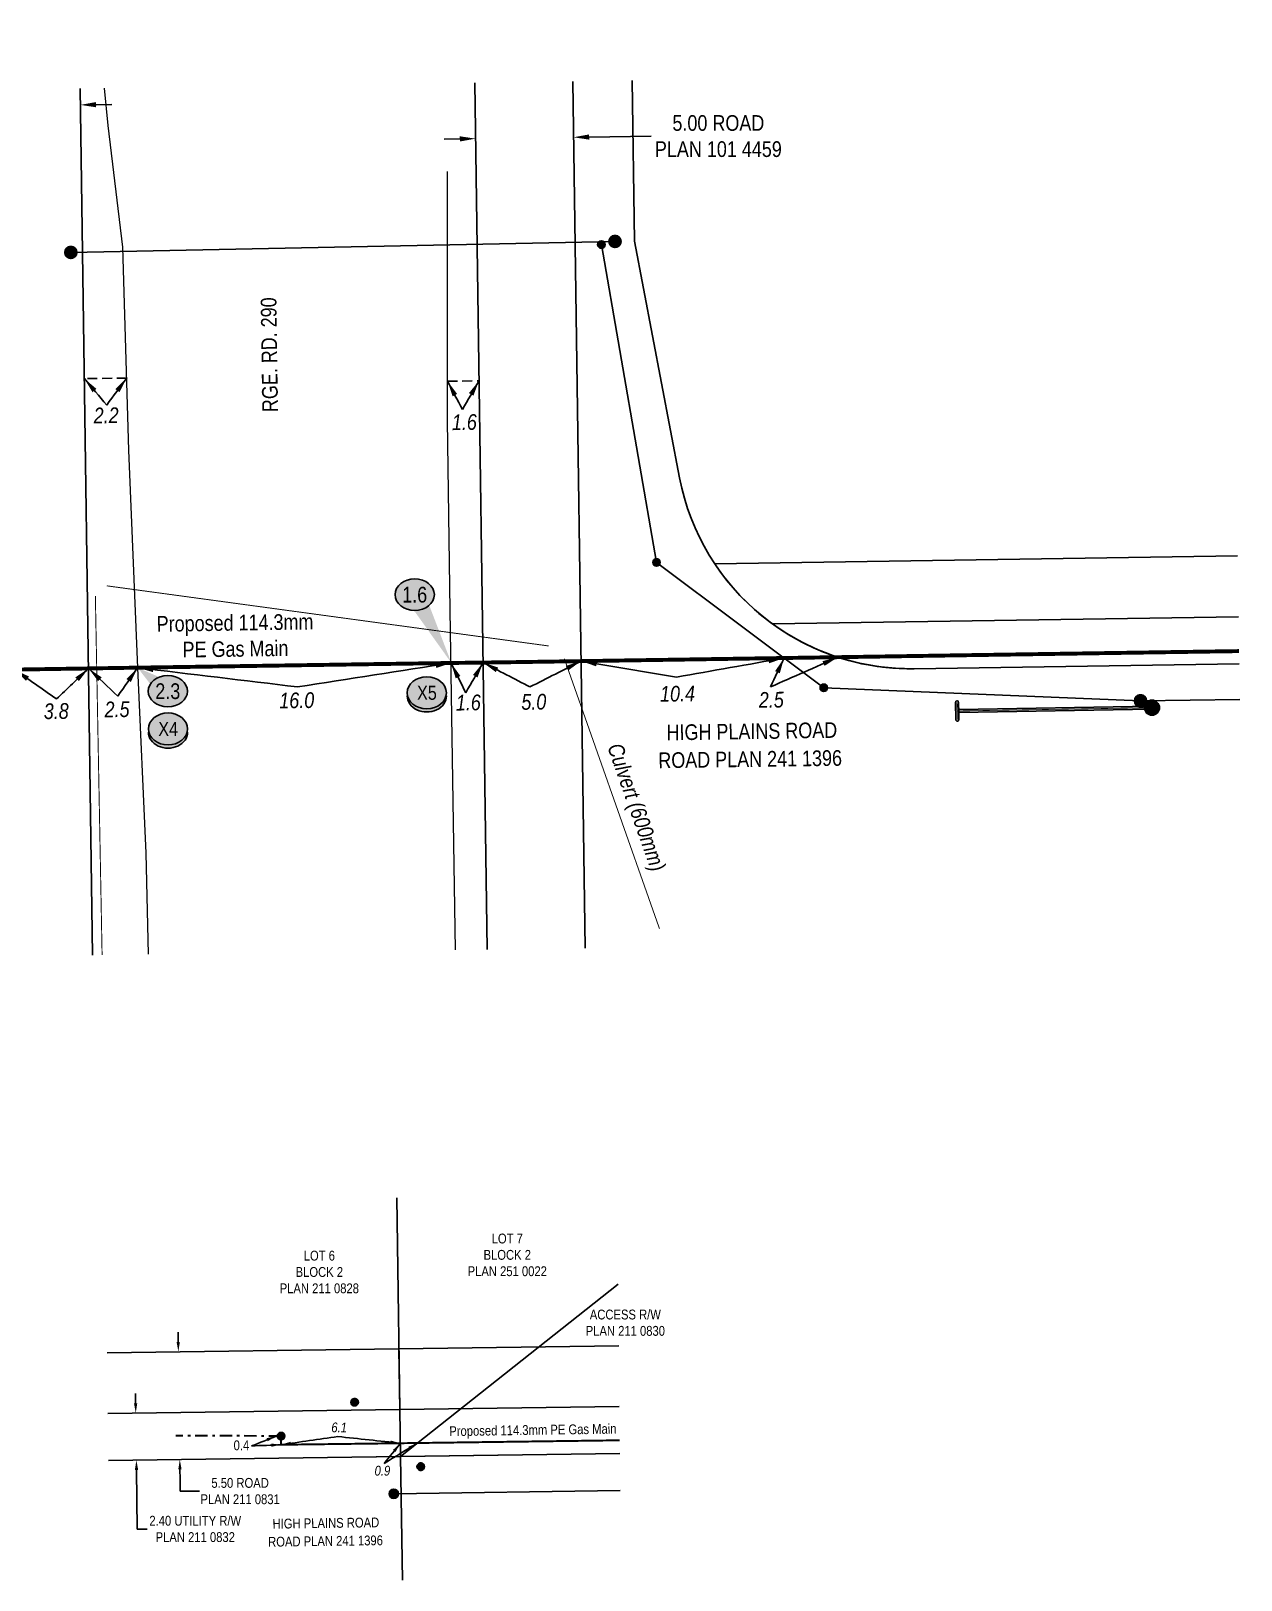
# Model space of a CAD drawing. Extents: x 75247 to 76827, y 5669268 to 5670177.
# Drawn here: x 75474.9 to 75536.6, y 5669279.9 to 5669358.9 of the extents above; entities that cross this region are included whole.
import ezdxf
from ezdxf.enums import TextEntityAlignment as Align

# ---------------------------------------------------------------- set-up
doc = ezdxf.new("R2010")
doc.units = 0
doc.header["$LTSCALE"] = 5
doc.header["$PDSIZE"] = 0.5
for name, pattern in [('CENTERLINEX3', [5, 2.5, -1, 0.5, -1]), ('CENTERLINEX33', [6.5, 2.5, -1, 0.5, -1, 0.5, -1]), ('foc-TIELINE', [1.875, 1.25, -0.625]), ('UG_PIPE', [1.875, 1.25, -0.625])]:
    doc.linetypes.add(name, pattern=pattern)
doc.layers.get('Defpoints').update_dxf_attribs({"color": 9})
for name, color, linetype, lineweight in [('AS-GENERAL', 48, 'Continuous', 18), ('EXISTING PIPE (EXIST OR HP)', 240, 'CENTERLINEX33', 20), ('T-TEXT', 48, 'Continuous', 18), ('T-TIE-T', 201, 'Continuous', 18)]:
    doc.layers.add(name, color=color, linetype=linetype, lineweight=lineweight)
for name, color, linetype in [('AS-PIPE-UG', 44, 'UG_PIPE'), ('AS-POWER', 104, 'foc-POWER'), ('AS-POWER-BURIED-ATCO PIPELINES', 241, 'foc-POWER_BURIED'), ('AS-POWER-EXISTING-ANC', 72, 'Continuous'), ('AS-POWER-EXISTING-PP', 72, 'Continuous'), ('AS-POWER-OH-ATCO PIPELINES', 241, 'foc-OHPOWER'), ('F-RW', 190, 'Continuous'), ('L-SEC', 7, 'Continuous'), ('L-TITLEDB', 4, 'Continuous'), ('L-TITLEDB-T', 4, 'Continuous'), ('P-CROSSINGS', 250, 'Continuous'), ('P-ELEVATION', 7, 'Continuous'), ('T-TIE', 201, 'foc-TIELINE')]:
    doc.layers.add(name, color=color, linetype=linetype)
doc.layers.add('AS-TELUS-ATCO PIPELINES', color=7, linetype='foc-TEL', lineweight=9, true_color=0xff9c38)
doc.layers.add('EXISTING PIPE IP', color=7, linetype='CENTERLINEX3', lineweight=30, true_color=0x3800e0)
doc.styles.add('0.50', font='ARIALN.TTF', dxfattribs={"height": 0.5})
doc.styles.add('1.0', font='ARIALN.TTF', dxfattribs={"height": 1})
doc.styles.add('80', font='ARIALN.TTF', dxfattribs={"height": 10})
doc.styles.add('80CG', font='ARIALN.TTF', dxfattribs={"height": 10})
doc.styles.add('80L', font='ARIALN.TTF', dxfattribs={"height": 10})
doc.styles.add('Crossing', font='ARIALN.TTF', dxfattribs={"height": 10})
doc.styles.add('foc-LtypeFont', font='ARIALN.TTF', dxfattribs={"height": 7.35})
doc.linetypes.add('foc-OHPOWER', pattern='A,10,-1,["O/P",foc-LtypeFont,S=0.2,R=0,X=-0.5,Y=-0.75],-3.25', length=14.25)
doc.linetypes.add('foc-POWER', pattern='A,6,-1,["P",foc-LtypeFont,S=0.2,R=0,X=-0.625,Y=-0.75],-1.24,4', length=12.24)
doc.linetypes.add('foc-POWER_BURIED', pattern='A,10,-1,["P",foc-LtypeFont,S=0.2,R=0,X=-0.425,Y=-0.75],-2', length=13)
doc.linetypes.add('foc-TEL', pattern='A,2,-1,["T",foc-LtypeFont,S=0.2,R=0,X=-0.425,Y=-0.75],-1.24,8', length=12.24)
doc.dimstyles.new('Compass 250', dxfattribs={"dimscale": 0.25, "dimtxt": 0.45, "dimasz": 2, "dimexe": 0.2, "dimexo": 0.0625, "dimgap": 0.5, "dimtad": 0, "dimtih": 1, "dimtoh": 1, "dimzin": 0, "dimdsep": 46, "dimtxsty": '0.50', "dimcen": 0.1, "dimse1": 1, "dimse2": 1, "dimclrd": 256, "dimclrt": 256, "dimaunit": 1, "dimadec": 4, "dimazin": 0, "dimtfac": 0.06, "dimtofl": 0, "dimtmove": 0, "dimatfit": 0, "dimfxl": 0.2, "dimtolj": 1, "dimtzin": 0, "dimlwd": -1, "dimarcsym": 0})
doc.dimstyles.new('Compass 5 000', dxfattribs={"dimscale": 5, "dimtxt": 9, "dimasz": 2, "dimexe": 0.2, "dimexo": 0.0625, "dimgap": 0.5, "dimtad": 0, "dimtih": 1, "dimtoh": 1, "dimzin": 0, "dimdsep": 46, "dimtxsty": '80CG', "dimcen": 0.1, "dimse1": 1, "dimse2": 1, "dimclrd": 256, "dimclrt": 256, "dimaunit": 1, "dimadec": 4, "dimazin": 0, "dimtfac": 0.06, "dimtofl": 0, "dimtmove": 0, "dimatfit": 1, "dimfxl": 0.2, "dimtolj": 1, "dimtzin": 0, "dimlwd": -1, "dimarcsym": 0})
doc.dimstyles.new('Compass 500', dxfattribs={"dimscale": 0.5, "dimtxt": 0.9, "dimasz": 2, "dimexe": 0.2, "dimexo": 0.0625, "dimgap": 0.5, "dimtad": 0, "dimtih": 1, "dimtoh": 1, "dimzin": 0, "dimdsep": 46, "dimtxsty": '1.0', "dimcen": 0.1, "dimse1": 1, "dimse2": 1, "dimclrd": 256, "dimclrt": 256, "dimaunit": 1, "dimadec": 4, "dimazin": 0, "dimtfac": 0.06, "dimtofl": 0, "dimtmove": 0, "dimatfit": 0, "dimfxl": 0.2, "dimtolj": 1, "dimtzin": 0, "dimlwd": -1, "dimarcsym": 0})

# ---------------------------------------------------------------- blocks, each defined once
blk = doc.blocks.new('POWERPOLE')
h = blk.add_hatch(color=255)
edge = h.paths.add_edge_path()
edge.add_arc((0, 0), 0.96, 0, 360)
at = {"layer": 'AS-POWER-BURIED-ATCO PIPELINES', "linetype": 'Continuous'}
for p, q in [((0.68, -0.68), (-0.68, 0.68)), ((-0.68, -0.68), (0.68, 0.68))]:
    blk.add_line(p, q, dxfattribs=at)
blk.add_circle((0, 0), 0.96, dxfattribs=at)
blk = doc.blocks.new('*U649')
h = blk.add_hatch(color=255)
h.dxf.hatch_style = 1
edge = h.paths.add_edge_path()
edge.add_arc((-0.02, 1.1), 0.2, 0.9696, 180.9696, ccw=False)
edge.add_line((0.18, 1.1), (0.2, -0.2))
edge.add_line((0.2, -0.2), (0.22, -1.1))
edge.add_arc((0.02, -1.1), 0.2, -179.0304, 0.9696, ccw=False)
edge.add_line((-0.18, -1.1), (-0.22, 1.1))
h = blk.add_hatch(color=255)
h.dxf.hatch_style = 1
edge = h.paths.add_edge_path()
edge.add_arc((24.84, 0.42), 0.2, -89.0304, 90.9696, ccw=False)
edge.add_line((24.84, 0.22), (0.2, -0.2))
edge.add_line((0.2, -0.2), (0.2, 0.2))
edge.add_line((0.2, 0.2), (24.84, 0.62))
at = {"color": 255}
blk.add_lwpolyline([(-0.22, 1.1, -1), (0.18, 1.1), (0.2, -0.2), (0.22, -1.1, -1), (-0.18, -1.1)], format="xyb", close=True, dxfattribs=at)
at = {"color": 72, "const_width": 0.1, "flags": 128}
for points in [[(-0.02, 1.1), (0.02, -1.1)], [(24.84, 0.42), (0, 0)]]:
    blk.add_lwpolyline(points, dxfattribs=at)
at = {"color": 255, "flags": 128}
blk.add_lwpolyline([(24.84, 0.62, -1), (24.84, 0.22), (0.2, -0.2), (0.2, 0.2)], format="xyb", close=True, dxfattribs=at)
blk = doc.blocks.new('*X617')
at = {"color": 0}
for p, q in [((102.1, -2061.6), (108.8, -2061.6)), ((102.2, -2061.7), (108.8, -2061.7)), ((102.3, -2061.4), (108.6, -2061.4)), ((102.3, -2061.9), (108.6, -2061.9)), ((102.5, -2061.2), (108.5, -2061.2)), ((102.5, -2062), (108.4, -2062)), ((102.6, -2062.2), (108.3, -2062.2)), ((102.7, -2061.1), (108.2, -2061.1)), ((102.8, -2062.3), (108.1, -2062.3)), ((102.9, -2060.9), (108, -2060.9)), ((103.2, -2060.8), (107.7, -2060.8)), ((103.5, -2060.6), (107.4, -2060.6)), ((103.9, -2060.5), (107, -2060.5)), ((104.5, -2060.3), (106.5, -2060.3)), ((102.1, -2068.4), (108.8, -2068.4)), ((102.2, -2068.3), (108.7, -2068.3)), ((102.3, -2068.1), (108.6, -2068.1)), ((102.3, -2068.6), (108.7, -2068.6)), ((102.5, -2068), (108.4, -2068)), ((102.5, -2068.7), (108.5, -2068.7)), ((102.7, -2067.8), (108.3, -2067.8)), ((102.7, -2068.9), (108.3, -2068.9)), ((102.8, -2067.7), (108.1, -2067.7)), ((102.9, -2069.1), (108, -2069.1)), ((103, -2062.5), (108, -2062.5)), ((103, -2067.5), (108, -2067.5)), ((103.1, -2062.7), (107.8, -2062.7)), ((103.1, -2067.3), (107.8, -2067.3)), ((103.2, -2069.2), (107.8, -2069.2)), ((103.3, -2062.8), (107.7, -2062.8)), ((103.3, -2067.2), (107.6, -2067.2)), ((103.4, -2063), (107.5, -2063)), ((103.4, -2067), (107.5, -2067)), ((103.5, -2069.4), (107.4, -2069.4)), ((103.6, -2063.1), (107.3, -2063.1)), ((103.6, -2066.9), (107.3, -2066.9)), ((103.7, -2063.3), (107.2, -2063.3)), ((103.8, -2066.7), (107.2, -2066.7)), ((103.9, -2063.4), (107, -2063.4)), ((103.9, -2066.6), (107, -2066.6)), ((103.9, -2069.5), (107.1, -2069.5)), ((104.1, -2063.6), (106.9, -2063.6)), ((104.1, -2066.4), (106.9, -2066.4)), ((104.2, -2063.7), (106.7, -2063.7)), ((104.2, -2066.2), (106.7, -2066.2)), ((104.4, -2063.9), (106.6, -2063.9)), ((104.4, -2066.1), (106.6, -2066.1)), ((104.4, -2069.7), (106.5, -2069.7)), ((104.5, -2064.1), (106.4, -2064.1)), ((104.5, -2065.9), (106.4, -2065.9)), ((104.7, -2064.2), (106.3, -2064.2)), ((104.7, -2065.8), (106.2, -2065.8)), ((104.8, -2064.4), (106.1, -2064.4)), ((104.8, -2065.6), (106.1, -2065.6)), ((105, -2064.5), (105.9, -2064.5)), ((105, -2065.5), (105.9, -2065.5)), ((105.1, -2064.7), (105.8, -2064.7)), ((105.2, -2065.3), (105.8, -2065.3)), ((105.3, -2064.8), (105.6, -2064.8)), ((105.3, -2065.2), (105.6, -2065.2))]:
    blk.add_line(p, q, dxfattribs=at)
blk = doc.blocks.new('red conduit')
h = blk.add_hatch(color=255)
h.dxf.hatch_style = 1
edge = h.paths.add_edge_path()
edge.add_arc((0, 0), 1.74, 0, 360)
at = {"color": 240}
for p, q in [((1.09, -1.09), (-1.09, 1.09)), ((-1.09, -1.09), (1.09, 1.09))]:
    blk.add_line(p, q, dxfattribs=at)
blk.add_circle((0, 0), 1.54, dxfattribs=at)
at = {"color": 240, "xscale": 0.3200000000000001, "yscale": 0.3200000000000001, "zscale": 0.3200000000000001}
blk.add_blockref('*X617', (-33.75, 660.8), dxfattribs=at)
blk = doc.blocks.new('whiskers')
h = blk.add_hatch(color=255)
edge = h.paths.add_edge_path()
edge.add_arc((0, 0), 1.92, 0, 360)
at = {"layer": 'AS-POWER', "color": 14, "linetype": 'Continuous'}
for p, q in [((-1.92, 0), (1.92, 0)), ((1.36, -1.36), (-1.36, 1.36)), ((-1.36, -1.36), (1.36, 1.36)), ((0, 1.92), (0, -1.92))]:
    blk.add_line(p, q, dxfattribs=at)
blk.add_circle((0, 0), 1.92, dxfattribs=at)
blk = doc.blocks.new('xing2')
h = blk.add_hatch(color=50)
h.dxf.hatch_style = 1
edge = h.paths.add_edge_path()
edge.add_ellipse((0, 0), major_axis=(-12.5, 0), ratio=0.816297, start_angle=0, end_angle=360)
h = blk.add_hatch(color=250)
h.dxf.hatch_style = 1
edge = h.paths.add_edge_path()
edge.add_ellipse((0, -2.05), major_axis=(-12.5, 0), ratio=0.816297, start_angle=0, end_angle=180)
edge.add_line((12.5, -2.05), (12.5, 0))
edge.add_ellipse((0, 0), major_axis=(-12.5, 0), ratio=0.816297, start_angle=0, end_angle=180, ccw=False)
edge.add_line((-12.5, 0), (-12.5, -2.05))
at = {"color": 250}
blk.add_ellipse((0, 0), major_axis=(-12.5, 0), ratio=0.816297, dxfattribs=at)
blk.add_ellipse((0, -2.05), major_axis=(-12.5, 0), ratio=0.816297, start_param=0, end_param=3.141593, dxfattribs=at)
at = {"color": 250, "style": 'Crossing'}
blk.add_attdef('CROSSING', text='', height=9, dxfattribs=at).set_placement((0.09, 0.02), align=Align.MIDDLE_CENTER)
at = {"color": 250, "style": 'Crossing', "flags": 1}
for tag, p in [('OWNER', (0.09, -12.49)), ('DESCRIPTION', (0.09, -25.77)), ('LOCATION', (0.09, -39.3)), ('DWG_REF', (0.09, -52.84))]:
    blk.add_attdef(tag, text='', height=9, dxfattribs=at).set_placement(p, align=Align.MIDDLE_CENTER)
blk = doc.blocks.new('*D652')
at = {"layer": 'Defpoints', "color": 0, "transparency": 16777216}
for p in [(75469.798, 5669354.986), (75477.474, 5669354.65), (75469.804, 5669354.54)]:
    blk.add_point(p, dxfattribs=at)
at = {"layer": 'L-TITLEDB-T', "transparency": 16777216}
for p, q in [((75468.998, 5669354.974), (75461.523, 5669354.868)), ((75478.268, 5669355.107), (75479.068, 5669355.118))]:
    blk.add_line(p, q, dxfattribs=at)
for points in [[(75468.996, 5669355.108), (75469, 5669354.841), (75469.798, 5669354.986)], [(75478.266, 5669355.24), (75478.27, 5669354.974), (75477.468, 5669355.096)]]:
    blk.add_solid(points, dxfattribs=at)
at = {"layer": 'L-TITLEDB-T', "transparency": 16777216, "insert": (75458.093, 5669354.868), "char_height": 1, "attachment_point": 5, "style": '1.0'}
blk.add_mtext('\\A1;{\\H0.8x;7.94 ROAD\\PPLAN 151 0949}', dxfattribs=at)
blk = doc.blocks.new('*U654')
at = {"layer": 'P-ELEVATION'}
h = blk.add_hatch(color=111, dxfattribs=at)
h.dxf.hatch_style = 1
edge = h.paths.add_edge_path()
edge.add_ellipse((0, 0), major_axis=(-12.53, 0), ratio=0.797823, start_angle=0, end_angle=360)
at = {"layer": 'P-ELEVATION', "color": 7, "flags": 128}
blk.add_lwpolyline([(0, 0, 12.5, 0, 0), (-19.22, 14.98, 0, 0, 0)], format="xyseb", dxfattribs=at)
at = {"layer": 'P-ELEVATION', "color": 7}
blk.add_ellipse((0, 0), major_axis=(-12.53, 0), ratio=0.797823, dxfattribs=at)
at = {"layer": 'P-ELEVATION', "style": '80'}
blk.add_attdef('ELEVATION', text='', height=10, dxfattribs=at).set_placement((0, 0), align=Align.MIDDLE_CENTER)
blk = doc.blocks.new('*U655')
at = {"layer": 'P-ELEVATION'}
h = blk.add_hatch(color=111, dxfattribs=at)
h.dxf.hatch_style = 1
edge = h.paths.add_edge_path()
edge.add_ellipse((0, 0), major_axis=(-12.53, 0), ratio=0.797823, start_angle=0, end_angle=360)
at = {"layer": 'P-ELEVATION', "color": 7, "flags": 128}
blk.add_lwpolyline([(0, 0, 12.5, 0, 0), (23.38, -43.52, 0, 0, 0)], format="xyseb", dxfattribs=at)
at = {"layer": 'P-ELEVATION', "color": 7}
blk.add_ellipse((0, 0), major_axis=(-12.53, 0), ratio=0.797823, dxfattribs=at)
at = {"layer": 'P-ELEVATION', "style": '80'}
blk.add_attdef('ELEVATION', text='', height=10, dxfattribs=at).set_placement((0, 0), align=Align.MIDDLE_CENTER)
blk = doc.blocks.new('*D662')
at = {"layer": 'Defpoints', "color": 0, "transparency": 16777216}
for p in [(75497.611, 5669353.346), (75502.603, 5669353.446), (75502.603, 5669353.417)]:
    blk.add_point(p, dxfattribs=at)
at = {"layer": 'L-TITLEDB-T', "transparency": 16777216}
for p, q in [((75496.81, 5669353.363), (75496.01, 5669353.352)), ((75503.403, 5669353.457), (75506.558, 5669353.502))]:
    blk.add_line(p, q, dxfattribs=at)
for points in [[(75496.808, 5669353.496), (75496.812, 5669353.23), (75497.61, 5669353.374)], [(75503.401, 5669353.59), (75503.404, 5669353.324), (75502.603, 5669353.446)]]:
    blk.add_solid(points, dxfattribs=at)
at = {"layer": 'L-TITLEDB-T', "transparency": 16777216, "insert": (75509.988, 5669353.502), "char_height": 1, "attachment_point": 5, "style": '1.0'}
blk.add_mtext('\\A1;{\\H0.8x;5.00 ROAD\\PPLAN 101 4459}', dxfattribs=at)
blk = doc.blocks.new('*D664')
at = {"layer": 'Defpoints', "color": 0, "transparency": 16777216}
for p in [(75482.461, 5669291.535), (75484.629, 5669291.564), (75484.703, 5669286.069)]:
    blk.add_point(p, dxfattribs=at)
at = {"layer": 'F-RW', "transparency": 16777216}
for p, q in [((75482.454, 5669292.035), (75482.447, 5669292.535)), ((75482.541, 5669285.54), (75482.548, 5669285.04)), ((75482.556, 5669284.428), (75482.548, 5669285.04)), ((75483.537, 5669284.428), (75482.556, 5669284.428))]:
    blk.add_line(p, q, dxfattribs=at)
for points in [[(75482.537, 5669292.036), (75482.37, 5669292.033), (75482.461, 5669291.535)], [(75482.624, 5669285.541), (75482.458, 5669285.539), (75482.534, 5669286.04)]]:
    blk.add_solid(points, dxfattribs=at)
at = {"layer": 'F-RW', "transparency": 16777216, "insert": (75485.609, 5669284.428), "char_height": 0.5, "attachment_point": 5, "style": '0.50'}
blk.add_mtext('\\A1;5.50 ROAD\\PPLAN 211 0831', dxfattribs=at)
blk = doc.blocks.new('*D665')
at = {"layer": 'Defpoints', "color": 0, "transparency": 16777216}
for p in [(75480.385, 5669288.409), (75480.321, 5669286.01), (75480.417, 5669286.012)]:
    blk.add_point(p, dxfattribs=at)
at = {"layer": 'F-RW', "transparency": 16777216}
for p, q in [((75480.282, 5669288.908), (75480.275, 5669289.408)), ((75480.328, 5669285.51), (75480.368, 5669282.497)), ((75480.368, 5669282.497), (75480.868, 5669282.497))]:
    blk.add_line(p, q, dxfattribs=at)
for points in [[(75480.366, 5669288.909), (75480.199, 5669288.907), (75480.289, 5669288.408)], [(75480.411, 5669285.512), (75480.245, 5669285.509), (75480.321, 5669286.01)]]:
    blk.add_solid(points, dxfattribs=at)
at = {"layer": 'F-RW', "transparency": 16777216, "insert": (75483.322, 5669282.497), "char_height": 0.5, "attachment_point": 5, "style": '0.50'}
blk.add_mtext('\\A1;2.40 UTILITY R/W\\PPLAN 211 0832', dxfattribs=at)
blk = doc.blocks.new('black conduit with cables')
h = blk.add_hatch(color=254)
h.dxf.hatch_style = 1
edge = h.paths.add_edge_path()
edge.add_arc((0, 0), 4.34, 0, 360)
at = {"color": 7}
for p, q in [((2.7, -2.7), (-2.7, 2.7)), ((-2.7, -2.7), (2.7, 2.7))]:
    blk.add_line(p, q, dxfattribs=at)
blk.add_circle((0, 0), 3.84, dxfattribs=at)
at = {"color": 7, "xscale": 0.8000000000000002, "yscale": 0.8000000000000002, "zscale": 0.8000000000000002}
blk.add_blockref('*X617', (-84.4, 1652), dxfattribs=at)
blk = doc.blocks.new('white conduit empty')
at = {"layer": 'AS-POWER'}
h = blk.add_hatch(color=255, dxfattribs=at)
h.dxf.hatch_style = 1
edge = h.paths.add_edge_path()
edge.add_arc((0, 0), 0.868, 0, 360)
for p, q in [((0.54, -0.54), (-0.54, 0.54)), ((-0.54, -0.54), (0.54, 0.54))]:
    blk.add_line(p, q, dxfattribs=at)
blk.add_circle((0, 0), 0.768, dxfattribs=at)
at = {"layer": 'AS-POWER', "xscale": 0.16, "yscale": 0.16, "zscale": 0.16}
blk.add_blockref('*X617', (-16.87, 330.4), dxfattribs=at)
blk = doc.blocks.new('yellow conduit with tracing wire')
h = blk.add_hatch(color=255)
h.dxf.hatch_style = 1
edge = h.paths.add_edge_path()
edge.add_arc((0, 0), 0.868, 0, 360)
at = {"color": 40, "true_color": 0xebc714}
for p, q in [((0.54, -0.54), (-0.54, 0.54)), ((-0.54, -0.54), (0.54, 0.54))]:
    blk.add_line(p, q, dxfattribs=at)
blk.add_circle((0, 0), 0.768, dxfattribs=at)
at = {"layer": 'AS-PIPE-UG', "color": 40, "true_color": 0xebc714, "xscale": 0.16, "yscale": 0.16, "zscale": 0.16}
blk.add_blockref('*X617', (-16.87, 330.4), dxfattribs=at)

msp = doc.modelspace()

# ---------------------------------------------------------------- linework, layer by layer
at = {"layer": 'AS-GENERAL', "const_width": 0.048, "flags": 128}
for points in [[(75478.813, 5669330.578), (75501.342, 5669327.513)], [(75478.573, 5669311.763), (75478.23, 5669330.059)], [(75502.135, 5669326.867), (75506.988, 5669313.096)]]:
    msp.add_lwpolyline(points, dxfattribs=at)
at = {"layer": 'AS-POWER-OH-ATCO PIPELINES', "color": 240, "ltscale": 0.08, "flags": 128}
for points in [[(75476.979, 5669347.577), (75504.719, 5669348.135)], [(75504.027, 5669347.975), (75506.836, 5669331.77), (75515.363, 5669325.382), (75531.508, 5669324.718)]]:
    msp.add_lwpolyline(points, dxfattribs=at)
at = {"layer": 'AS-POWER-OH-ATCO PIPELINES', "color": 240, "ltscale": 0.4, "flags": 128}
msp.add_lwpolyline([(75531.508, 5669324.718), (75536.569, 5669324.79)], dxfattribs=at)
at = {"layer": 'AS-POWER-OH-ATCO PIPELINES', "ltscale": 0.08, "flags": 128}
msp.add_lwpolyline([(75493.442, 5669284.294), (75504.974, 5669284.453)], dxfattribs=at)
at = {"layer": 'AS-TELUS-ATCO PIPELINES', "ltscale": 0.08, "flags": 128}
for points in [[(75480.935, 5669311.796), (75480.812, 5669316.957), (75480.391, 5669326.394), (75479.939, 5669337.494), (75479.631, 5669347.841), (75478.89, 5669354.039), (75478.702, 5669355.956)], [(75496.594, 5669312.02), (75496.318, 5669329.338), (75496.188, 5669339.001), (75496.178, 5669351.696)]]:
    msp.add_lwpolyline(points, dxfattribs=at)
at = {"layer": 'EXISTING PIPE (EXIST OR HP)', "linetype": 'Continuous', "flags": 128}
for points, const_width in [([(75439.844, 5669325.851), (75447.453, 5669325.951), (75450.766, 5669325.985), (75458.087, 5669326.083), (75469.217, 5669326.23), (75480.384, 5669326.407), (75496.379, 5669326.646), (75499.222, 5669326.682), (75523.444, 5669327.054), (75536.531, 5669327.251)], 0.2), ([(75487.696, 5669287.233), (75487.7, 5669286.793), (75493.78, 5669286.869), (75504.952, 5669287.019)], 0.0999)]:
    msp.add_lwpolyline(points, dxfattribs=dict(at, const_width=const_width))
at = {"layer": 'EXISTING PIPE IP', "ltscale": 0.05, "flags": 128}
msp.add_lwpolyline([(75487.696, 5669287.233), (75482.33, 5669287.248)], dxfattribs=at)
at = {"layer": 'F-RW', "flags": 128}
for points in [[(75536.457, 5669332.102), (75509.809, 5669331.695, 0.25491), (75519.97, 5669326.354), (75536.541, 5669326.607)], [(75536.505, 5669329.005), (75512.741, 5669328.642, 0.162278), (75519.97, 5669326.354), (75536.541, 5669326.607)]]:
    msp.add_lwpolyline(points, format="xyb", dxfattribs=at)
for points in [[(75478.868, 5669288.389), (75493.753, 5669288.589), (75493.708, 5669291.686), (75478.826, 5669291.486)], [(75504.938, 5669288.739), (75493.753, 5669288.589), (75493.708, 5669291.686), (75504.912, 5669291.836)], [(75478.9, 5669285.991), (75493.788, 5669286.191), (75493.753, 5669288.589), (75478.868, 5669288.389)], [(75504.938, 5669288.739), (75493.753, 5669288.589), (75493.788, 5669286.191), (75504.958, 5669286.341)]]:
    msp.add_lwpolyline(points, dxfattribs=at)
at = {"layer": 'L-SEC', "flags": 128}
msp.add_lwpolyline([(75478.09, 5669311.756), (75477.456, 5669355.938)], dxfattribs=at)
at = {"layer": 'L-TITLEDB', "flags": 128}
for points in [[(75498.204, 5669312.043), (75497.569, 5669356.225)], [(75503.192, 5669312.114), (75502.562, 5669356.296)], [(75502.564, 5669356.296), (75503.199, 5669312.114)], [(75477.456, 5669355.938), (75478.09, 5669311.756)], [(75493.596, 5669299.384), (75493.788, 5669286.192), (75478.9, 5669285.991)], [(75504.958, 5669286.342), (75493.788, 5669286.192), (75493.596, 5669299.384)]]:
    msp.add_lwpolyline(points, dxfattribs=at)
at = {"layer": 'L-TITLEDB'}
for points in [[(75503.192, 5669312.114), (75502.562, 5669356.296)], [(75493.883, 5669279.896), (75493.788, 5669286.192), (75504.886, 5669294.976)], [(75478.9, 5669285.991), (75504.958, 5669286.341)]]:
    msp.add_lwpolyline(points, dxfattribs=at)
msp.add_lwpolyline([(75505.589, 5669356.339), (75505.706, 5669348.154), (75508.011, 5669336.092, 0.364237), (75519.97, 5669326.354), (75536.541, 5669326.607)], format="xyb", dxfattribs=at)
at = {"layer": 'T-TIE', "ltscale": 0.08}
for p, q in [((75479.83, 5669341.173), (75477.668, 5669341.142)), ((75496.186, 5669341.007), (75497.788, 5669341.03))]:
    msp.add_line(p, q, dxfattribs=at)

# ---------------------------------------------------------------- block references
for name, p, xscale, yscale, zscale in [('red conduit', (75504.719, 5669348.135), 0.1998199214000002, 0.1998199214000002, 0.1998199214000002), ('red conduit', (75476.979, 5669347.577), 0.1998199214000002, 0.1998199214000002, 0.1998199214000002), ('red conduit', (75531.508, 5669324.718), 0.1998199214000002, 0.1998199214000002, 0.1998199214000002), ('black conduit with cables', (75491.447, 5669288.96), 0.04995498035000007, 0.04995498035000007, 0.04995498035000007), ('yellow conduit with tracing wire', (75487.696, 5669287.233), 0.2497749017500001, 0.2497749017500001, 0.4995498035000006), ('white conduit empty', (75494.813, 5669285.675), 0.2497749017500003, 0.2497749017500003, 0.2497749017500003)]:
    msp.add_blockref(name, p, dxfattribs=dict(xscale=xscale, yscale=yscale, zscale=zscale))
at = {"xscale": 0.08001242432924996, "yscale": 0.08001242432924996, "zscale": 0.08001242432924996}
for name, p, values in [('*U655', (75494.508, 5669330.128), {'ELEVATION': '1.6'}), ('*U654', (75481.922, 5669325.208), {'ELEVATION': '2.3'})]:
    msp.add_blockref(name, p, dxfattribs=at).add_auto_attribs(values)
at = {"layer": 'AS-POWER-EXISTING-ANC', "xscale": 0.3996398428000005, "yscale": 0.3996398428000005, "zscale": 0.3996398428000005}
msp.add_blockref('*U649', (75522.165, 5669324.198), dxfattribs=at)
at = {"layer": 'AS-POWER-EXISTING-PP'}
for name, p, xscale, yscale, zscale in [('whiskers', (75504.027, 5669347.975), 0.09990996070000013, 0.09990996070000013, 0.09990996070000013), ('whiskers', (75506.836, 5669331.77), 0.09990996070000013, 0.09990996070000013, 0.09990996070000013), ('whiskers', (75515.363, 5669325.382), 0.09990996070000013, 0.09990996070000013, 0.09990996070000013), ('POWERPOLE', (75532.092, 5669324.366), 0.3996398428000007, 0.3996398428000007, 0.3996398428000007)]:
    msp.add_blockref(name, p, dxfattribs=dict(at, xscale=xscale, yscale=yscale, zscale=zscale))
at = {"layer": 'AS-POWER-EXISTING-PP', "linetype": 'Continuous', "xscale": 0.2497749017500001, "yscale": 0.2497749017500001, "zscale": 0.2497749017500001}
msp.add_blockref('POWERPOLE', (75493.442, 5669284.294), dxfattribs=at)
at = {"layer": 'P-CROSSINGS', "xscale": 0.07992796856000012, "yscale": 0.07992796856000012, "zscale": 0.07992796856000012}
for p, values in [((75495.125, 5669325.126), {'CROSSING': 'X5'}), ((75481.934, 5669323.281), {'CROSSING': 'X4'})]:
    msp.add_blockref('xing2', p, dxfattribs=at).add_auto_attribs(values)

# ---------------------------------------------------------------- texts
at = {"layer": 'EXISTING PIPE (EXIST OR HP)', "linetype": 'Continuous', "style": '80L'}
msp.add_text('Proposed 114.3mm PE Gas Main', height=0.49955, rotation=0.85606, dxfattribs=at).set_placement((75496.275, 5669287.233))
at = {"layer": 'EXISTING PIPE (EXIST OR HP)', "linetype": 'Continuous', "insert": (75480.715, 5669329.027), "char_height": 0.79928, "attachment_point": 1, "rotation": 0.85606, "style": '80L'}
msp.add_mtext_dynamic_manual_height_columns('\\pi0.63399;Proposed 114.3mm \\P\\pi1.93486;PE Gas Main', width=9.12992, gutter_width=9.991, heights=[0], dxfattribs=at)
at = {"layer": 'L-TITLEDB-T', "attachment_point": 5, "style": '80CG'}
for s, width, insert, char_height, rotation in [('RGE. RD. 290', 5.81449, (75487.104, 5669342.359), 0.79928, 90.8224), ('ROAD PLAN 241 1396', 9.32892, (75511.608, 5669321.738), 0.79928, 0.76984), ('ROAD PLAN 241 1396', 5.83058, (75489.962, 5669281.879), 0.49955, 0.76977)]:
    msp.add_mtext_dynamic_manual_height_columns(s, width=width, gutter_width=49.955, heights=[0], dxfattribs=dict(at, insert=insert, char_height=char_height, rotation=rotation))
at = {"layer": 'L-TITLEDB-T', "insert": (75511.695, 5669323.16), "char_height": 0.79928, "attachment_point": 5, "rotation": 0.87413, "style": '80CG'}
msp.add_mtext('\\A1;HIGH PLAINS ROAD', dxfattribs=at)
at = {"layer": 'L-TITLEDB-T', "char_height": 0.49955, "attachment_point": 5, "style": '80CG'}
for s, insert in [('LOT 7\\PBLOCK 2 \\PPLAN 251 0022\\P', (75499.227, 5669296.469)), ('\\A1;LOT 6\\PBLOCK 2\\PPLAN 211 0828', (75489.647, 5669295.596)), ('ACCESS R/W\\PPLAN 211 0830\\P', (75505.246, 5669293.011))]:
    msp.add_mtext(s, dxfattribs=dict(at, insert=insert))
at = {"layer": 'L-TITLEDB-T', "insert": (75489.981, 5669282.797), "char_height": 0.49955, "width": 5.83058, "attachment_point": 5, "rotation": 0.76977, "style": '80CG'}
msp.add_mtext('\\A1;HIGH PLAINS ROAD', dxfattribs=at)
at = {"layer": 'T-TEXT', "insert": (75505.072, 5669322.639), "char_height": 0.79928, "attachment_point": 1, "rotation": 289.40973, "style": '80L'}
msp.add_mtext_dynamic_manual_height_columns('{\\fArial Narrow|b0|i1|c0|p34;Culvert (600mm)}', width=6.77243, gutter_width=9.991, heights=[0], dxfattribs=at)
at = {"layer": 'T-TIE-T', "linetype": 'Continuous', "char_height": 0.79928, "attachment_point": 1, "rotation": 0.85606, "style": '80L'}
for s, width, gutter_width, insert in [('{\\fArial Narrow|b0|i1|c0|p34;2.2}', 1.5759, 49.955, (75478.138, 5669339.659)), ('{\\fArial Narrow|b0|i1|c0|p34;1.6}', 1.5759, 49.955, (75496.396, 5669339.312)), ('{\\fArial Narrow|b0|i1|c0|p34;10.4}', 1.5759, 49.955, (75507.008, 5669325.468)), ('\\pi0.25752;{\\fArial Narrow|b0|i1|c0|p34;3.8}', 1.74504, 9.991, (75475.335, 5669324.578)), ('\\pi0.25561;{\\fArial Narrow|b0|i1|c0|p34;2.5}', 1.74504, 9.991, (75478.437, 5669324.67)), ('\\pi0.04489;{\\fArial Narrow|b0|i1|c0|p34;16.0}', 1.74504, 9.991, (75487.553, 5669325.127)), ('{\\fArial Narrow|b0|i1|c0|p34;1.6}', 1.5759, 49.955, (75496.598, 5669325.018)), ('{\\fArial Narrow|b0|i1|c0|p34;5.0}', 1.5759, 49.955, (75499.937, 5669325.057)), ('{\\fArial Narrow|b0|i1|c0|p34;2.5}', 1.5759, 49.955, (75512.043, 5669325.159))]:
    msp.add_mtext_dynamic_manual_height_columns(s, width=width, gutter_width=gutter_width, heights=[0], dxfattribs=dict(at, insert=insert))
at = {"layer": 'T-TIE-T', "linetype": 'Continuous', "attachment_point": 1, "style": '80L'}
for s, insert, char_height in [('{\\fArial Narrow|b0|i1|c0|p34;6.1}', (75490.259, 5669287.924), 0.49955), ('0.4', (75485.277, 5669287.013), 0.4995), ('{\\fArial Narrow|b0|i1|c0|p34;0.9}', (75492.465, 5669285.719), 0.49955)]:
    msp.add_mtext_dynamic_manual_height_columns(s, width=0.55833, gutter_width=49.955, heights=[0], dxfattribs=dict(at, insert=insert, char_height=char_height))

# ---------------------------------------------------------------- dimensions: what is measured, and where the dimension line sits
at = {"layer": 'F-RW'}
dim = msp.add_linear_dim(base=(75482.461, 5669291.535), p1=(75484.703, 5669286.069), p2=(75484.629, 5669291.564), angle=90.76984, text='5.50 ROAD\\PPLAN 211 0831', dimstyle='Compass 250', override={"dimtmove": 1}, dxfattribs=at)
dim.commit()
dim.dimension.update_dxf_attribs({"geometry": '*D664', "text_midpoint": (75485.609, 5669284.428), "dimtype": 161})
dim = msp.add_linear_dim(base=(75480.321, 5669286.01), p1=(75480.385, 5669288.409), p2=(75480.417, 5669286.012), angle=270.76984, text='2.40 UTILITY R/W\\PPLAN 211 0832', dimstyle='Compass 250', dxfattribs=at)
dim.commit()
dim.dimension.update_dxf_attribs({"geometry": '*D665', "text_midpoint": (75483.322, 5669282.497), "dimtype": 161})
at = {"layer": 'L-TITLEDB-T'}
for base, p1, p2, angle, text, picture, middle in [((75469.798, 5669354.986), (75477.474, 5669354.65), (75469.804, 5669354.54), 180.81909, '{\\H0.8x;7.94 ROAD\\PPLAN 151 0949}', '*D652', (75458.093, 5669354.868)), ((75502.603, 5669353.446), (75497.611, 5669353.346), (75502.603, 5669353.417), 0.81711, '{\\H0.8x;5.00 ROAD\\PPLAN 101 4459}', '*D662', (75509.988, 5669353.502))]:
    dim = msp.add_linear_dim(base=base, p1=p1, p2=p2, angle=angle, text=text, dimstyle='Compass 500', override={"dimasz": 1.6}, dxfattribs=at)
    dim.commit()
    dim.dimension.update_dxf_attribs({"geometry": picture, "text_midpoint": middle, "dimtype": 161})

# ---------------------------------------------------------------- leaders
at = {"layer": 'T-TIE-T', "path_type": 1}
for points, override in [([(75477.668, 5669341.142), (75478.81, 5669339.796)], {"dimasz": 0.16}), ([(75479.83, 5669341.173), (75478.81, 5669339.796)], {"dimasz": 0.16}), ([(75496.186, 5669341.007), (75496.939, 5669339.566)], {"dimasz": 0.16}), ([(75497.788, 5669341.03), (75496.939, 5669339.566)], {"dimasz": 0.16}), ([(75474.116, 5669326.307), (75476.244, 5669324.81)], {"dimasz": 0.16}), ([(75477.88, 5669326.367), (75476.244, 5669324.81)], {"dimasz": 0.16}), ([(75477.88, 5669326.367), (75479.376, 5669324.951)], {"dimasz": 0.16}), ([(75480.384, 5669326.407), (75479.376, 5669324.951)], {"dimasz": 0.16}), ([(75480.384, 5669326.407), (75488.538, 5669325.424)], {"dimasz": 0.16, "dimgap": 0.5, "dimtad": 0}), ([(75496.379, 5669326.646), (75488.538, 5669325.424)], {"dimasz": 0.16, "dimgap": 0.5, "dimtad": 0}), ([(75496.361, 5669326.643), (75497.112, 5669325.127)], {"dimasz": 0.16}), ([(75497.994, 5669326.666), (75497.112, 5669325.127)], {"dimasz": 0.16}), ([(75497.994, 5669326.666), (75500.385, 5669325.425)], {"dimasz": 0.16}), ([(75502.984, 5669326.739), (75500.385, 5669325.425)], {"dimasz": 0.16}), ([(75502.989, 5669326.739), (75507.848, 5669325.922)], {"dimasz": 0.16}), ([(75513.338, 5669326.898), (75507.848, 5669325.922)], {"dimasz": 0.16}), ([(75516.08, 5669326.94), (75512.65, 5669325.426)], {"dimasz": 0.16}), ([(75513.338, 5669326.898), (75512.65, 5669325.426)], {"dimasz": 0.16})]:
    msp.add_leader(points, dimstyle='Compass 5 000', override=override, dxfattribs=at)
at = {"layer": 'T-TIE-T', "linetype": 'Continuous', "path_type": 1}
for points in [[(75487.451, 5669287.233), (75486.194, 5669286.73)], [(75487.7, 5669286.793), (75486.194, 5669286.73)], [(75487.7, 5669286.793), (75490.588, 5669287.21)], [(75493.78, 5669286.869), (75490.588, 5669287.21)], [(75494.658, 5669286.881), (75492.957, 5669285.843)], [(75493.78, 5669286.869), (75492.957, 5669285.843)]]:
    msp.add_leader(points, dimstyle='Compass 250', dxfattribs=at)

doc.saveas('drawing.dxf')
